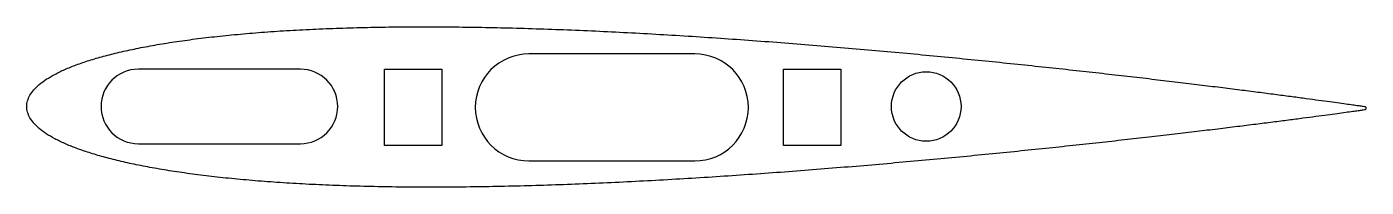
# Model space of a CAD drawing. Header units: millimetres. Extents: x 30 to 100.1, y -4.2 to 4.2.
import ezdxf

# ---------------------------------------------------------------- set-up
doc = ezdxf.new("R2010")
doc.units = ezdxf.units.MM

msp = doc.modelspace()

# ---------------------------------------------------------------- linework, layer by layer
at = {"color": 7, "linetype": 'Continuous', "lineweight": 25}
for p, q in [((64.955, 2.801), (56.274, 2.801)), ((44.328, 2), (35.851, 2)), ((48.722, 1.999), (51.722, 1.999)), ((48.722, -2.001), (48.722, 1.999)), ((51.722, 1.999), (51.722, -2.001)), ((69.584, 1.999), (72.584, 1.999)), ((69.584, -2.001), (69.584, 1.999)), ((72.584, 1.999), (72.584, -2.001)), ((35.851, -1.901), (44.328, -1.901)), ((51.722, -2.001), (48.722, -2.001)), ((72.584, -2.001), (69.584, -2.001)), ((56.274, -2.799), (64.955, -2.799))]:
    msp.add_line(p, q, dxfattribs=at)
msp.add_circle((77.056, 0.049), 1.819, dxfattribs=at)
for centre, radius, start, end in [((56.274, 0.001), 2.8, 90, 270), ((64.955, 0.001), 2.8, 270, 90), ((35.851, 0.049), 1.951, 90, 270), ((44.328, 0.049), 1.951, 270, 90)]:
    msp.add_arc(centre, radius, start, end, dxfattribs=at)
msp.add_open_spline([(30.016, 0.049), (30.016, -0.051), (30.045, -0.258), (30.174, -0.557), (30.385, -0.845), (30.675, -1.124), (31.044, -1.393), (31.491, -1.654), (32.016, -1.906), (32.616, -2.148), (33.292, -2.38), (34.042, -2.601), (34.864, -2.811), (35.756, -3.007), (36.716, -3.19), (37.743, -3.359), (38.833, -3.514), (39.984, -3.653), (41.193, -3.776), (42.459, -3.883), (43.776, -3.974), (45.144, -4.048), (46.558, -4.106), (48.015, -4.147), (49.511, -4.172), (51.044, -4.181), (52.61, -4.175), (54.204, -4.154), (55.824, -4.119), (57.465, -4.07), (59.123, -4.008), (60.796, -3.934), (62.478, -3.849), (64.167, -3.754), (65.857, -3.649), (67.545, -3.536), (69.228, -3.416), (70.9, -3.289), (72.559, -3.155), (74.2, -3.017), (75.82, -2.875), (77.415, -2.73), (78.98, -2.582), (80.513, -2.433), (82.01, -2.283), (83.467, -2.132), (84.881, -1.982), (86.248, -1.834), (87.566, -1.687), (88.832, -1.543), (90.041, -1.403), (91.192, -1.267), (92.282, -1.135), (93.309, -1.009), (94.269, -0.889), (95.161, -0.776), (95.982, -0.67), (96.732, -0.573), (97.407, -0.483), (98.006, -0.403), (98.529, -0.333), (98.972, -0.272), (99.338, -0.223), (99.621, -0.182), (99.827, -0.159), (99.946, -0.133), (100.067, -0.136), (100.067, 0.054), (99.946, 0.052), (99.828, 0.078), (99.622, 0.102), (99.338, 0.144), (98.973, 0.194), (98.529, 0.256), (98.007, 0.327), (97.408, 0.409), (96.733, 0.5), (95.984, 0.599), (95.163, 0.707), (94.271, 0.823), (93.311, 0.945), (92.285, 1.074), (91.196, 1.208), (90.045, 1.347), (88.835, 1.491), (87.571, 1.638), (86.253, 1.788), (84.886, 1.94), (83.472, 2.093), (82.016, 2.248), (80.519, 2.402), (78.987, 2.555), (77.422, 2.707), (75.827, 2.856), (74.208, 3.003), (72.567, 3.145), (70.909, 3.282), (69.237, 3.414), (67.554, 3.539), (65.866, 3.656), (64.176, 3.765), (62.488, 3.865), (60.806, 3.954), (59.134, 4.032), (57.475, 4.098), (55.834, 4.151), (54.215, 4.191), (52.62, 4.216), (51.055, 4.226), (49.522, 4.221), (48.025, 4.2), (46.568, 4.162), (45.154, 4.108), (43.787, 4.037), (42.469, 3.95), (41.203, 3.846), (39.993, 3.726), (38.842, 3.59), (37.752, 3.439), (36.725, 3.272), (35.764, 3.091), (34.871, 2.897), (34.049, 2.69), (33.299, 2.471), (32.622, 2.24), (32.021, 2), (31.496, 1.749), (31.048, 1.49), (30.678, 1.221), (30.387, 0.943), (30.175, 0.656), (30.046, 0.357), (30.016, 0.15), (30.016, 0.049)], degree=3, knots=[0, 0, 0, 0, 0.002106, 0.004321, 0.006773, 0.009557, 0.012734, 0.016343, 0.020406, 0.024934, 0.029933, 0.035402, 0.041337, 0.047732, 0.054575, 0.061857, 0.069565, 0.077682, 0.086195, 0.095084, 0.104333, 0.113922, 0.123829, 0.134035, 0.144516, 0.155249, 0.16621, 0.177376, 0.18872, 0.200217, 0.21184, 0.223563, 0.235359, 0.2472, 0.259058, 0.270907, 0.282718, 0.294465, 0.306118, 0.317651, 0.329037, 0.340249, 0.35126, 0.362045, 0.372579, 0.382836, 0.392793, 0.402425, 0.411711, 0.420628, 0.429156, 0.437273, 0.444962, 0.452203, 0.458979, 0.465275, 0.471075, 0.476366, 0.481134, 0.485369, 0.48906, 0.492198, 0.494776, 0.496788, 0.498228, 0.499094, 0.499383, 0.500617, 0.500906, 0.501772, 0.503212, 0.505224, 0.507802, 0.51094, 0.514631, 0.518866, 0.523634, 0.528925, 0.534725, 0.541021, 0.547797, 0.555038, 0.562727, 0.570844, 0.579372, 0.588289, 0.597575, 0.607207, 0.617164, 0.627421, 0.637955, 0.64874, 0.659751, 0.670963, 0.682349, 0.693882, 0.705535, 0.717282, 0.729093, 0.740942, 0.7528, 0.764641, 0.776437, 0.78816, 0.799783, 0.81128, 0.822624, 0.83379, 0.844751, 0.855484, 0.865965, 0.876171, 0.886078, 0.895667, 0.904916, 0.913805, 0.922318, 0.930435, 0.938143, 0.945425, 0.952268, 0.958663, 0.964598, 0.970067, 0.975066, 0.979594, 0.983657, 0.987266, 0.990443, 0.993227, 0.995679, 0.997894, 1, 1, 1, 1], dxfattribs=at)

doc.saveas('drawing.dxf')
